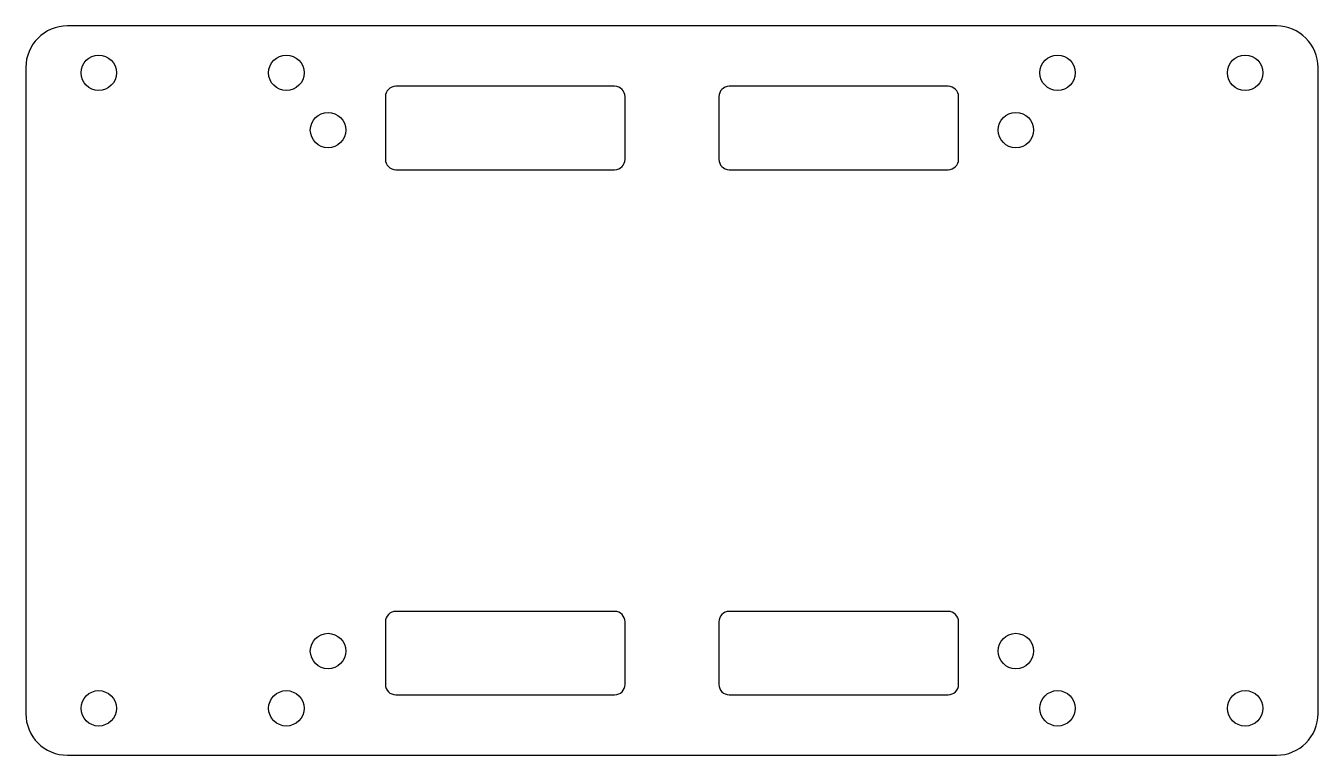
# Model space of a CAD drawing. Header units: millimetres. Extents: x -67 to 57, y -35 to 35.
import ezdxf

# ---------------------------------------------------------------- set-up
doc = ezdxf.new("R2010")
doc.units = ezdxf.units.MM

msp = doc.modelspace()

# ---------------------------------------------------------------- linework, layer by layer
at = {"color": 7, "linetype": 'Continuous', "lineweight": 25}
for p, q in [((52.68, 34.52), (-63.32, 34.52)), ((-67.32, 30.52), (-67.32, -31.48)), ((56.68, -31.48), (56.68, 30.52)), ((-10.82, 28.72), (-31.82, 28.72)), ((21.18, 28.72), (0.18, 28.72)), ((-32.82, 27.72), (-32.82, 21.72)), ((-9.82, 21.72), (-9.82, 27.72)), ((-0.82, 27.72), (-0.82, 21.72)), ((22.18, 21.72), (22.18, 27.72)), ((-31.82, 20.72), (-10.82, 20.72)), ((0.18, 20.72), (21.18, 20.72)), ((-10.82, -21.68), (-31.82, -21.68)), ((21.18, -21.68), (0.18, -21.68)), ((-32.82, -22.68), (-32.82, -28.68)), ((-9.82, -28.68), (-9.82, -22.68)), ((-0.82, -22.68), (-0.82, -28.68)), ((22.18, -28.68), (22.18, -22.68)), ((-31.82, -29.68), (-10.82, -29.68)), ((0.18, -29.68), (21.18, -29.68)), ((-63.32, -35.48), (52.68, -35.48))]:
    msp.add_line(p, q, dxfattribs=at)
for centre in [(-60.32, 30.02), (-42.32, 30.02), (31.68, 30.02), (49.68, 30.02), (-38.32, 24.52), (27.68, 24.52), (-38.32, -25.48), (27.68, -25.48), (-60.32, -30.98), (-42.32, -30.98), (31.68, -30.98), (49.68, -30.98)]:
    msp.add_circle(centre, 1.7, dxfattribs=at)
for centre, radius, start, end in [((-63.32, 30.52), 4, 90, 180), ((52.68, 30.52), 4, 0, 90), ((-31.82, 27.72), 1, 90, 180), ((-10.82, 27.72), 1, 0, 90), ((0.18, 27.72), 1, 90, 180), ((21.18, 27.72), 1, 0, 90), ((-31.82, 21.72), 1, 180, 270), ((-10.82, 21.72), 1, 270, 0), ((0.18, 21.72), 1, 180, 270), ((21.18, 21.72), 1, 270, 0), ((-31.82, -22.68), 1, 90, 180), ((-10.82, -22.68), 1, 0, 90), ((0.18, -22.68), 1, 90, 180), ((21.18, -22.68), 1, 0, 90), ((-31.82, -28.68), 1, 180, 270), ((-10.82, -28.68), 1, 270, 0), ((0.18, -28.68), 1, 180, 270), ((21.18, -28.68), 1, 270, 0), ((-63.32, -31.48), 4, 180, 270), ((52.68, -31.48), 4, 270, 0)]:
    msp.add_arc(centre, radius, start, end, dxfattribs=at)

doc.saveas('drawing.dxf')
